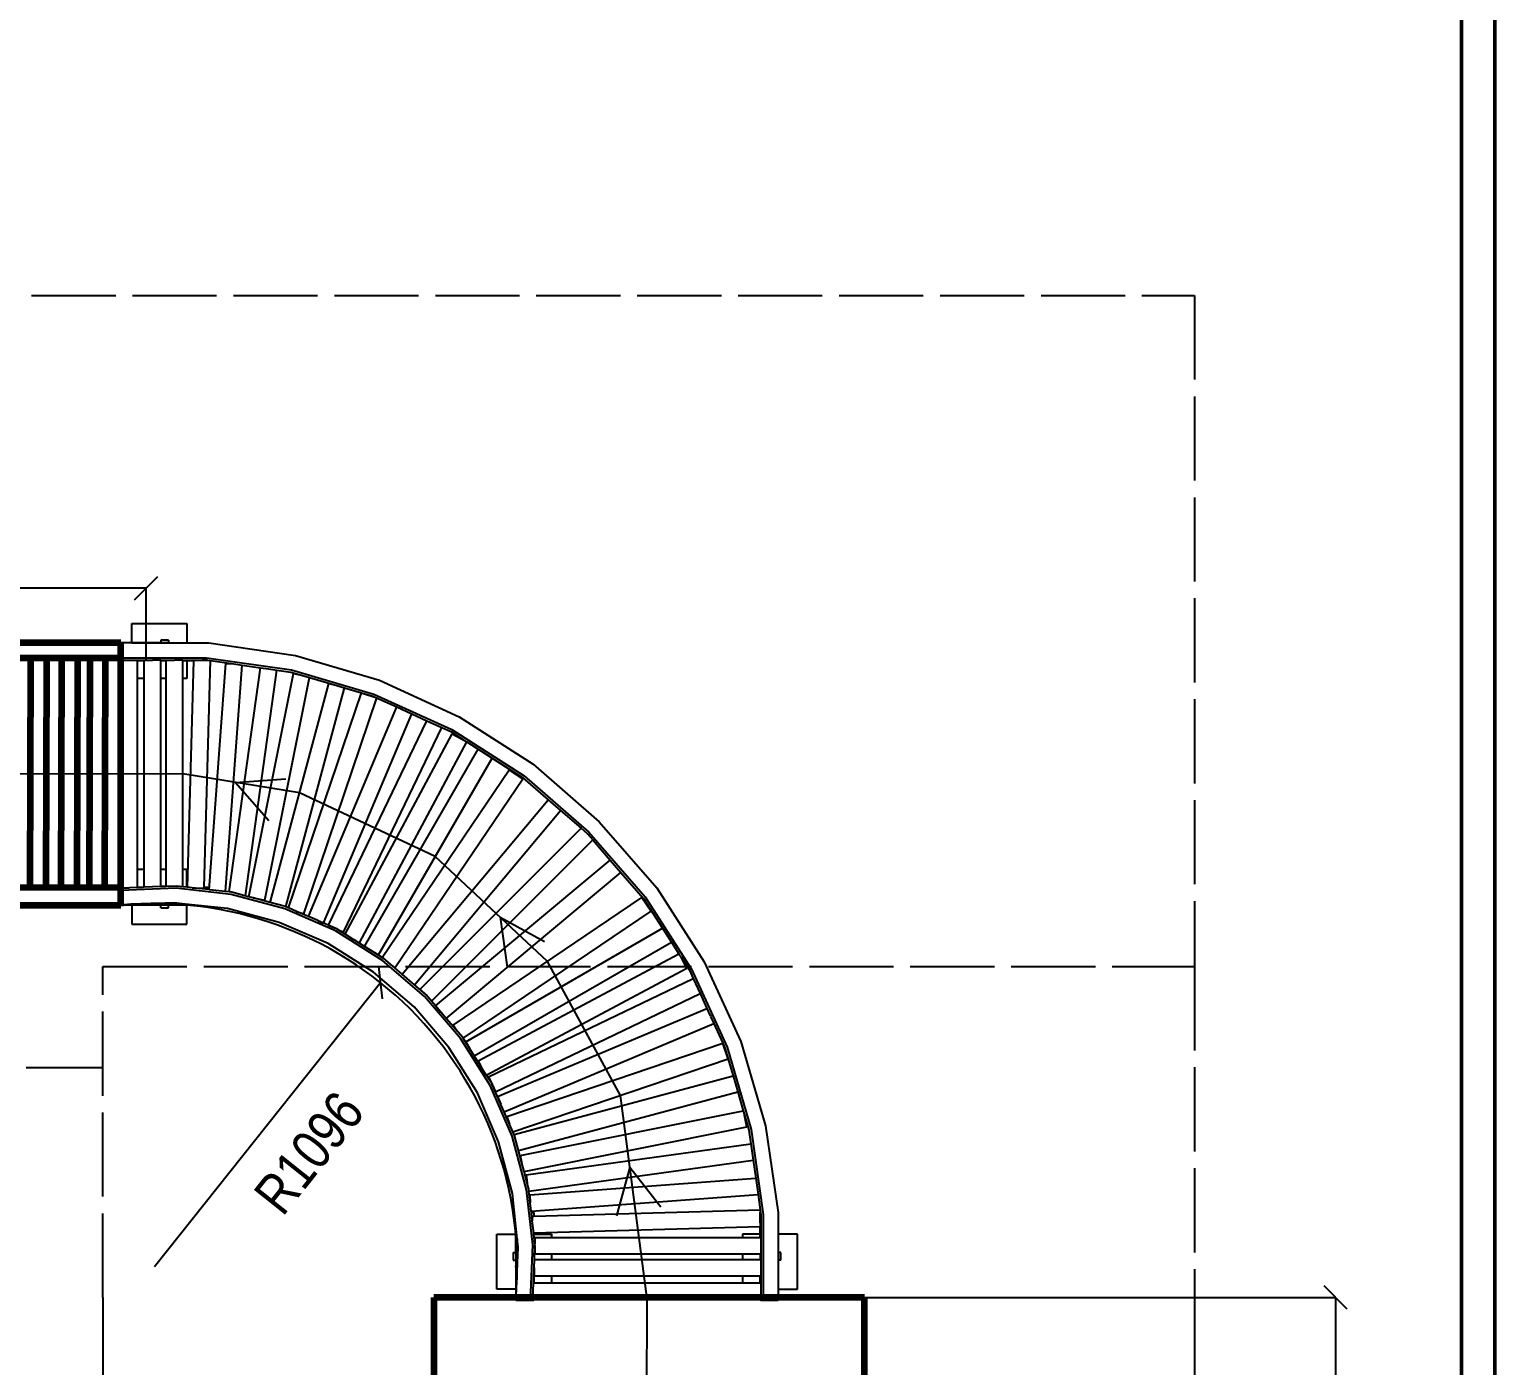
# Model space of a CAD drawing. Header units: millimetres. Extents: x 44692 to 172587, y -26854 to 14445.
# Drawn here: x 68541 to 72966, y -8084 to -4049 of the extents above; entities that cross this region are included whole.
import ezdxf

# ---------------------------------------------------------------- set-up
doc = ezdxf.new("R2010")
doc.units = ezdxf.units.MM
doc.header["$LTSCALE"] = 100
doc.linetypes.add('DASHEDX2', pattern=[3.048, 2.54, -0.508])
for name, color, linetype in [('Area circulacion', 50, 'DASHEDX2'), ('Area proceso', 90, 'DASHEDX2'), ('Cotas secundarias', 41, 'Continuous'), ('Flujo linea A', 4, 'Continuous'), ('Maquinas', 200, 'Continuous')]:
    doc.layers.add(name, color=color, linetype=linetype)
doc.layers.add('Paredes', color=7, linetype='Continuous', lineweight=50)
doc.styles.add('OpenSansCondensed-Light', font='OpenSansCondensed-Light.ttf')
doc.dimstyles.new('Cotas Mateo', dxfattribs={"dimtxt": 120, "dimasz": 70, "dimexe": 0.375, "dimexo": 0.125, "dimgap": 0.1, "dimtad": 1, "dimdec": 0, "dimzin": 12, "dimdsep": 46, "dimtxsty": 'OpenSansCondensed-Light', "dimblk": 'OBLIQUE', "dimcen": 2.5, "dimazin": 3, "dimtfac": 0.5, "dimtdec": 0, "dimtmove": 2, "dimatfit": 3, "dimarcsym": 0})

# ---------------------------------------------------------------- blocks, each defined once
blk = doc.blocks.new('_OBLIQUE')
at = {"color": 0, "linetype": 'ByBlock'}
blk.add_line((-0.5, -0.5), (0.5, 0.5), dxfattribs=at)
blk = doc.blocks.new('*D78')
at = {"layer": 'Cotas secundarias', "color": 0, "lineweight": -2, "transparency": 16777216}
for p, q in [((71059, -7878.3), (72485.6, -7878.3)), ((72485.2, -7878.3), (72485.2, -10163.5)), ((72485.2, -12878.3), (72485.2, -10586.6)), ((71059, -12878.3), (72485.6, -12878.3))]:
    blk.add_line(p, q, dxfattribs=at)
at = {"layer": 'Defpoints', "color": 0, "transparency": 16777216}
for p in [(71058.9, -7878.3), (72485.2, -7878.3), (71058.9, -12878.3)]:
    blk.add_point(p, dxfattribs=at)
at = {"layer": 'Cotas secundarias', "color": 0, "lineweight": -2, "transparency": 16777216, "xscale": 70, "yscale": 70, "zscale": 70}
for p, rotation in [((72485.2, -7878.3), 90), ((72485.2, -12878.3), 270)]:
    blk.add_blockref('_OBLIQUE', p, dxfattribs=dict(at, rotation=rotation))
at = {"layer": 'Cotas secundarias', "color": 0, "transparency": 16777216, "insert": (72485.2, -10375), "char_height": 120, "attachment_point": 5, "rotation": 90, "style": 'OpenSansCondensed-Light'}
blk.add_mtext('5000', dxfattribs=at)
blk = doc.blocks.new('*D79')
at = {"layer": 'Cotas secundarias', "color": 0, "lineweight": -2, "transparency": 16777216}
for p, q in [((61893.7, -6091.3), (61893.7, -5735.9)), ((61893.7, -5736.3), (65713.9, -5736.3)), ((68893.7, -5736.3), (66137, -5736.3)), ((68893.7, -5953.4), (68893.7, -5735.9))]:
    blk.add_line(p, q, dxfattribs=at)
at = {"layer": 'Defpoints', "color": 0, "transparency": 16777216}
for p in [(68893.7, -5736.3), (68893.7, -5953.5), (61893.7, -6091.4)]:
    blk.add_point(p, dxfattribs=at)
at = {"layer": 'Cotas secundarias', "color": 0, "lineweight": -2, "transparency": 16777216, "xscale": 70, "yscale": 70, "zscale": 70, "rotation": 180}
blk.add_blockref('_OBLIQUE', (61893.7, -5736.3), dxfattribs=at)
at = {"layer": 'Cotas secundarias', "color": 0, "lineweight": -2, "transparency": 16777216, "xscale": 70, "yscale": 70, "zscale": 70}
blk.add_blockref('_OBLIQUE', (68893.7, -5736.3), dxfattribs=at)
at = {"layer": 'Cotas secundarias', "color": 0, "transparency": 16777216, "insert": (65925.5, -5736.3), "char_height": 120, "attachment_point": 5, "style": 'OpenSansCondensed-Light'}
blk.add_mtext('7000', dxfattribs=at)
blk = doc.blocks.new('*D80')
at = {"layer": 'Cotas secundarias', "color": 0, "lineweight": -2, "transparency": 16777216}
blk.add_line((68918.3, -7784.3), (69601.2, -6927.4), dxfattribs=at)
at = {"layer": 'Defpoints', "color": 0, "transparency": 16777216}
for p in [(69601.2, -6927.4), (68918.3, -7784.3)]:
    blk.add_point(p, dxfattribs=at)
at = {"layer": 'Cotas secundarias', "color": 0, "lineweight": -2, "transparency": 16777216, "xscale": 70, "yscale": 70, "zscale": 70, "rotation": 51.44543896667777}
blk.add_blockref('_OBLIQUE', (69601.2, -6927.4), dxfattribs=at)
at = {"layer": 'Cotas secundarias', "color": 0, "transparency": 16777216, "insert": (69385.6, -7441.5), "char_height": 120, "attachment_point": 5, "rotation": 51.4454, "style": 'OpenSansCondensed-Light'}
blk.add_mtext('R1096', dxfattribs=at)

msp = doc.modelspace()

# ---------------------------------------------------------------- linework, layer by layer
msp.add_line((68817.855, -6639.376), (68817.855, -5955.284))
at = {"layer": 'Area circulacion', "color": 2, "linetype": 'DASHEDX2'}
for p, q in [((58184.399, -4852.442), (72058.876, -4852.442)), ((72058.876, -4852.442), (72058.876, -6878.309)), ((61825.47, -7183.835), (68762.546, -7183.835))]:
    msp.add_line(p, q, dxfattribs=at)
at = {"layer": 'Area proceso', "color": 3}
for p, q in [((68762.546, -7878.309), (68762.546, -6878.309)), ((68762.546, -6878.309), (72058.876, -6878.309)), ((72058.876, -6878.309), (72058.876, -7878.309)), ((68762.546, -7878.309), (68762.546, -12778.309)), ((72058.876, -7878.309), (72058.876, -12878.309))]:
    msp.add_line(p, q, dxfattribs=at)
at = {"layer": 'Cotas secundarias'}
msp.add_arc((68918.284, -7784.33), 1095.748, 355.079871, 95.305851, dxfattribs=at)
at = {"layer": 'Flujo linea A'}
for p, q in [((69004.127, -6297.33), (61893.713, -6301.358)), ((69356.349, -6354.539), (69004.127, -6297.33)), ((69162.895, -6323.007), (69315.329, -6311.574)), ((69162.895, -6323.007), (69263.502, -6438.094)), ((69766.551, -6546.616), (69356.349, -6354.539)), ((70105.095, -6863.318), (69766.551, -6546.616)), ((69962.952, -6729.375), (70096.594, -6803.583)), ((69962.952, -6729.375), (69983.771, -6880.813)), ((70325.571, -7267.737), (70105.095, -6863.318)), ((70405.969, -7883.246), (70325.571, -7267.737)), ((70353.641, -7484.294), (70314.169, -7631.972)), ((70353.641, -7484.294), (70448.1, -7604.478)), ((70402.326, -14466.349), (70405.969, -7883.246))]:
    msp.add_line(p, q, dxfattribs=at)
at = {"layer": 'Maquinas'}
for p, q in [((68850.127, -5843.336), (69015.976, -5843.336)), ((68850.127, -5901.383), (68850.127, -5843.336)), ((69015.976, -5843.336), (69015.976, -5901.383)), ((68850.127, -5901.383), (68816.958, -5901.383)), ((68816.958, -5901.383), (68816.958, -5946.828)), ((68850.127, -5901.383), (69081.837, -5901.699)), ((68937.688, -5901.383), (68850.127, -5901.383)), ((68916.474, -5901.383), (68916.767, -5901.383)), ((68916.767, -5901.383), (68917.599, -5901.383)), ((68917.599, -5901.383), (68918.913, -5901.383)), ((68918.913, -5901.383), (68920.62, -5901.383)), ((68937.688, -5893.091), (68937.688, -5901.383)), ((68960.907, -5893.091), (68937.688, -5893.091)), ((68960.907, -5901.383), (68937.688, -5901.383)), ((68960.907, -5893.091), (68960.907, -5901.383)), ((68960.907, -5901.383), (69015.976, -5901.383)), ((68978.667, -5901.383), (68980.367, -5901.383)), ((68980.367, -5901.383), (68981.662, -5901.383)), ((68981.662, -5901.383), (68982.464, -5901.383)), ((68982.464, -5901.383), (68982.718, -5901.383)), ((69015.976, -5901.383), (69082.315, -5901.383)), ((69081.837, -5901.699), (69082.315, -5901.769)), ((69082.315, -5901.769), (69082.315, -5901.383)), ((69082.315, -5901.769), (69343.983, -5939.652)), ((68816.958, -5946.828), (69075.983, -5946.492)), ((68816.958, -5946.828), (68816.958, -5953.619)), ((68816.958, -5953.619), (68817.855, -5953.617)), ((68816.958, -5953.619), (68816.958, -5955.284)), ((68817.855, -5955.284), (68816.958, -5955.284)), ((68817.855, -5953.617), (68867.609, -5953.543)), ((68817.855, -5955.284), (68817.855, -5953.617)), ((68867.609, -5953.543), (68887.949, -5953.513)), ((68867.609, -5955.284), (68867.609, -5953.543)), ((68887.949, -5955.284), (68867.609, -5955.284)), ((68867.609, -6009.184), (68867.609, -5955.284)), ((68887.949, -5953.513), (68912.826, -5953.476)), ((68887.949, -5955.284), (68887.949, -5953.513)), ((68887.949, -6009.184), (68887.949, -5955.284)), ((68937.704, -5953.476), (68912.826, -5953.476)), ((68937.704, -5953.476), (68949.637, -5953.421)), ((68937.704, -5955.284), (68937.704, -5953.476)), ((68949.637, -5955.284), (68937.704, -5955.284)), ((68937.704, -6009.184), (68937.704, -5955.284)), ((68949.637, -5953.421), (68954.372, -5953.414)), ((68949.637, -5953.421), (68949.637, -5955.284)), ((68954.372, -5955.284), (68949.637, -5955.284)), ((68954.372, -5953.414), (68979.249, -5953.377)), ((68954.372, -5955.284), (68954.372, -5953.414)), ((68954.372, -6009.184), (68954.372, -5955.284)), ((69004.127, -5953.377), (68979.249, -5953.377)), ((69004.127, -5953.377), (69037.807, -5953.29)), ((69004.127, -5955.284), (69004.127, -5953.377)), ((69015.976, -5955.284), (69004.127, -5955.284)), ((69004.127, -6009.184), (69004.127, -5955.284)), ((69015.976, -5955.284), (69015.976, -6009.184)), ((69037.751, -5955.284), (69015.976, -5955.284)), ((69018.643, -6639.376), (69037.751, -5955.284)), ((69037.751, -5955.284), (69037.807, -5953.29)), ((69037.807, -5953.29), (69062.695, -5953.253)), ((69062.695, -5953.253), (69075.092, -5953.234)), ((69078.275, -5953.688), (69062.695, -5953.253)), ((69068.417, -6639.376), (69087.533, -5955.007)), ((69075.092, -5953.234), (69078.275, -5953.688)), ((69075.983, -5946.492), (69332.41, -5983.083)), ((69078.275, -5953.688), (69087.533, -5955.007)), ((69083.653, -6646.726), (69133.839, -5963.322)), ((69087.533, -5955.007), (69158.65, -5965.144)), ((69133.133, -6652.293), (69183.336, -5968.663)), ((69133.839, -5963.322), (69158.65, -5965.144)), ((69158.65, -5965.144), (69183.336, -5968.663)), ((69183.336, -5968.663), (69238.46, -5976.613)), ((69343.983, -5939.652), (69598.076, -6014.47)), ((68887.949, -6009.184), (68867.609, -6009.184)), ((68867.609, -6585.475), (68867.609, -6009.184)), ((68887.949, -6585.475), (68887.949, -6009.184)), ((68954.372, -6009.184), (68937.704, -6009.184)), ((68937.704, -6585.475), (68937.704, -6009.184)), ((68954.372, -6585.475), (68954.372, -6009.184)), ((69015.976, -6009.184), (69004.127, -6009.184)), ((69004.127, -6585.475), (69004.127, -6009.184)), ((69144.524, -6653.575), (69238.46, -5976.613)), ((69193.144, -6665.19), (69287.73, -5983.542)), ((69203.478, -6668.167), (69338.165, -5994.123)), ((69238.46, -5976.613), (69263.102, -5980.032)), ((69252.091, -6678.801), (69386.528, -6006.011)), ((69263.102, -5980.032), (69287.73, -5983.542)), ((69287.73, -5983.542), (69330.643, -5989.659)), ((69330.643, -5989.659), (69362.56, -5998.998)), ((69332.41, -5983.083), (69581.003, -6055.854)), ((69338.165, -5994.123), (69362.56, -5998.998)), ((69362.56, -5998.998), (69386.528, -6006.011)), ((69386.528, -6006.011), (69469.024, -6030.149)), ((69598.076, -6014.47), (69838.959, -6124.635)), ((69267.704, -6685.368), (69444.994, -6023.71)), ((69315.722, -6698.397), (69492.906, -6037.137)), ((69323.398, -6701.745), (69543.384, -6051.906)), ((69444.994, -6023.71), (69469.024, -6030.149)), ((69469.024, -6030.149), (69492.906, -6037.137)), ((69492.906, -6037.137), (69543.384, -6051.906)), ((69544.162, -6052.169), (69543.384, -6051.906)), ((69544.162, -6052.169), (69578.39, -6062.149)), ((69544.162, -6052.169), (69590.487, -6067.85)), ((69581.003, -6055.854), (69816.683, -6163.318)), ((69369.818, -6719.787), (69590.487, -6067.85)), ((69383.794, -6728.089), (69650.006, -6094.796)), ((69578.39, -6062.149), (69650.006, -6094.796)), ((69650.006, -6094.796), (69695.298, -6115.443)), ((69429.504, -6747.743), (69695.298, -6115.443)), ((69444.298, -6753.567), (69741.311, -6136.419)), ((69695.298, -6115.443), (69741.311, -6136.419)), ((69741.311, -6136.419), (69786.593, -6157.062)), ((69838.959, -6124.635), (70061.743, -6267.912)), ((69489.131, -6775.143), (69786.593, -6157.062)), ((69494.644, -6781.383), (69817.792, -6176.179)), ((69786.593, -6157.062), (69813.27, -6169.223)), ((69813.27, -6169.223), (69855.255, -6196.182)), ((69816.683, -6163.318), (70034.639, -6303.281)), ((69817.792, -6176.179), (69855.255, -6196.182)), ((69537.498, -6806.757), (69861.407, -6200.131)), ((69552.552, -6817.765), (69896.003, -6222.891)), ((69855.255, -6196.182), (69861.407, -6200.131)), ((69861.407, -6200.131), (69904.439, -6227.761)), ((69896.003, -6222.891), (69904.439, -6227.761)), ((69904.439, -6227.761), (69938.147, -6249.404)), ((69594.956, -6843.828), (69938.147, -6249.404)), ((69938.147, -6249.404), (70030.483, -6308.693)), ((70061.743, -6267.912), (70261.906, -6441.393)), ((69605.805, -6851.222), (69989.519, -6284.479)), ((69644.847, -6882.303), (70030.719, -6312.373)), ((69989.519, -6284.479), (70030.719, -6312.373)), ((70030.483, -6308.693), (70106.918, -6374.905)), ((70034.639, -6303.281), (70230.417, -6472.883)), ((69666.245, -6901.944), (70106.918, -6374.905)), ((69703.961, -6934.401), (70144.53, -6407.487)), ((70106.918, -6374.905), (70144.53, -6407.487)), ((70144.53, -6407.487), (70206.738, -6461.376)), ((70261.906, -6441.393), (70435.387, -6641.557)), ((69721.269, -6946.845), (70206.738, -6461.376)), ((69756.451, -6982.027), (70241.92, -6496.558)), ((70206.738, -6461.376), (70224.871, -6477.084)), ((70224.871, -6477.084), (70225.591, -6477.708)), ((70224.871, -6477.084), (70226.215, -6478.428)), ((70224.871, -6477.084), (70226.215, -6478.428)), ((70225.591, -6477.708), (70226.215, -6478.428)), ((70226.215, -6478.428), (70241.92, -6496.558)), ((70230.417, -6472.883), (70400.019, -6668.661)), ((70241.92, -6496.558), (70294.344, -6557.075)), ((68887.949, -6585.475), (68867.609, -6585.475)), ((68867.609, -6639.376), (68867.609, -6585.475)), ((68887.949, -6639.285), (68887.949, -6585.475)), ((68954.372, -6585.475), (68937.704, -6585.475)), ((68937.704, -6637.414), (68937.704, -6585.475)), ((68954.372, -6636.787), (68954.372, -6585.475)), ((69015.976, -6585.475), (69004.127, -6585.475)), ((69004.127, -6637.778), (69004.127, -6585.475)), ((69015.976, -6639.111), (69015.976, -6585.475)), ((69767.704, -6997.414), (70294.344, -6557.075)), ((70294.344, -6557.075), (70326.926, -6594.687)), ((68954.372, -6636.787), (68937.704, -6637.414)), ((68985.06, -6635.633), (68954.372, -6636.787)), ((69004.127, -6637.778), (68985.06, -6635.633)), ((69799.893, -7035.355), (70326.926, -6594.687)), ((70326.926, -6594.687), (70394.607, -6672.816)), ((68817.855, -6639.376), (68816.958, -6639.376)), ((68816.958, -6641.955), (68816.958, -6639.376)), ((68842.732, -6640.986), (68816.958, -6641.955)), ((68816.958, -6641.955), (68816.958, -6648.746)), ((68984.171, -6642.365), (68816.958, -6648.746)), ((68816.958, -6648.746), (68816.958, -6693.277)), ((68817.855, -6640.986), (68817.855, -6639.376)), ((68817.855, -6640.986), (68842.732, -6640.986)), ((68867.609, -6640.05), (68842.732, -6640.986)), ((68867.609, -6639.376), (68885.534, -6639.376)), ((68867.609, -6640.05), (68867.609, -6639.376)), ((68885.534, -6639.376), (68867.609, -6640.05)), ((68887.949, -6639.285), (68885.534, -6639.376)), ((68937.704, -6637.414), (68887.949, -6639.285)), ((69150.465, -6660.999), (68984.171, -6642.365)), ((69015.976, -6639.111), (69004.127, -6637.778)), ((69018.329, -6639.376), (69015.976, -6639.111)), ((69018.329, -6639.376), (69018.643, -6639.376)), ((69018.642, -6639.411), (69018.329, -6639.376)), ((69018.642, -6639.411), (69018.643, -6639.376)), ((69032.243, -6640.942), (69018.642, -6639.411)), ((69082.315, -6646.576), (69032.243, -6640.942)), ((69032.243, -6640.942), (69068.345, -6641.95)), ((69068.345, -6641.95), (69068.417, -6639.376)), ((69068.417, -6639.376), (69082.315, -6639.376)), ((69082.315, -6646.576), (69082.315, -6639.376)), ((69083.653, -6646.726), (69082.315, -6646.576)), ((69133.133, -6652.293), (69083.653, -6646.726)), ((69144.524, -6653.575), (69133.133, -6652.293)), ((69152.227, -6654.442), (69144.524, -6653.575)), ((69312.119, -6704.232), (69150.465, -6660.999)), ((69191.522, -6664.965), (69152.227, -6654.442)), ((69203.478, -6668.167), (69191.522, -6664.965)), ((69193.144, -6665.19), (69191.522, -6664.965)), ((69217.007, -6671.791), (69203.478, -6668.167)), ((69267.704, -6685.368), (69217.007, -6671.791)), ((69217.007, -6671.791), (69252.091, -6678.801)), ((69820.13, -7056.254), (70390.06, -6670.382)), ((70417.954, -6711.582), (70390.06, -6670.382)), ((70390.06, -6670.382), (70417.954, -6711.582)), ((70394.607, -6672.816), (70452.631, -6763.184)), ((70400.019, -6668.661), (70539.981, -6886.616)), ((70435.387, -6641.557), (70578.664, -6864.341)), ((68821.137, -6693.102), (68816.958, -6693.277)), ((68821.137, -6693.277), (68816.958, -6693.277)), ((68816.958, -6693.277), (68821.137, -6693.277)), ((68816.958, -6693.277), (68821.137, -6693.277)), ((68825.315, -6692.927), (68821.137, -6693.102)), ((68821.137, -6693.102), (68821.137, -6693.277)), ((68821.137, -6693.102), (68825.315, -6693.102)), ((68821.137, -6693.277), (68825.315, -6693.277)), ((68915.837, -6689.131), (68825.315, -6692.927)), ((68825.315, -6692.927), (68825.315, -6693.102)), ((68825.315, -6693.102), (68825.315, -6693.277)), ((68850.127, -6693.277), (68825.315, -6693.277)), ((68850.127, -6693.277), (68850.127, -6751.324)), ((68937.688, -6693.277), (68850.127, -6693.277)), ((68937.688, -6693.277), (68904.028, -6693.277)), ((68949.637, -6687.714), (68915.837, -6689.131)), ((68949.637, -6689.131), (68915.837, -6689.131)), ((68916.739, -6693.277), (68916.474, -6693.277)), ((68917.545, -6693.277), (68916.739, -6693.277)), ((68918.837, -6693.277), (68917.545, -6693.277)), ((68920.526, -6693.277), (68918.837, -6693.277)), ((68922.498, -6693.277), (68920.526, -6693.277)), ((68925.065, -6693.277), (68920.62, -6693.277)), ((68924.618, -6693.277), (68922.498, -6693.277)), ((68926.741, -6693.277), (68924.618, -6693.277)), ((68929.722, -6693.277), (68925.065, -6693.277)), ((68928.724, -6693.277), (68926.741, -6693.277)), ((68931.777, -6693.277), (68928.724, -6693.277)), ((68934.551, -6693.277), (68929.722, -6693.277)), ((68935.046, -6693.277), (68931.777, -6693.277)), ((68939.509, -6693.277), (68934.551, -6693.277)), ((68938.492, -6693.277), (68935.046, -6693.277)), ((68937.688, -6701.569), (68937.688, -6693.277)), ((68960.907, -6693.277), (68937.688, -6693.277)), ((68937.688, -6701.569), (68960.907, -6701.569)), ((68942.071, -6693.277), (68938.492, -6693.277)), ((68944.554, -6693.277), (68939.509, -6693.277)), ((68945.74, -6693.277), (68942.071, -6693.277)), ((68949.643, -6693.277), (68944.554, -6693.277)), ((68949.455, -6693.277), (68945.74, -6693.277)), ((68953.17, -6693.277), (68949.455, -6693.277)), ((68978.339, -6686.51), (68949.637, -6687.714)), ((68949.637, -6689.131), (68949.637, -6687.714)), ((69002.397, -6689.131), (68949.637, -6689.131)), ((68954.732, -6693.277), (68949.643, -6693.277)), ((68956.839, -6693.277), (68953.17, -6693.277)), ((68959.777, -6693.277), (68954.732, -6693.277)), ((68960.418, -6693.277), (68956.839, -6693.277)), ((68964.736, -6693.277), (68959.777, -6693.277)), ((68963.863, -6693.277), (68960.418, -6693.277)), ((68960.907, -6701.569), (68960.907, -6693.277)), ((69015.976, -6693.277), (68960.907, -6693.277)), ((68995.245, -6693.277), (68960.907, -6693.277)), ((68967.133, -6693.277), (68963.863, -6693.277)), ((68969.564, -6693.277), (68964.736, -6693.277)), ((68970.186, -6693.277), (68967.133, -6693.277)), ((68974.221, -6693.277), (68969.564, -6693.277)), ((68972.175, -6693.277), (68970.186, -6693.277)), ((68974.317, -6693.277), (68972.175, -6693.277)), ((68978.667, -6693.277), (68974.221, -6693.277)), ((68976.467, -6693.277), (68974.317, -6693.277)), ((68978.478, -6693.277), (68976.467, -6693.277)), ((69002.397, -6689.131), (68978.339, -6686.51)), ((68980.212, -6693.277), (68978.478, -6693.277)), ((68981.553, -6693.277), (68980.212, -6693.277)), ((68982.407, -6693.277), (68981.553, -6693.277)), ((68982.718, -6693.277), (68982.407, -6693.277)), ((69040.456, -6693.277), (69002.397, -6689.131)), ((69015.976, -6751.324), (69015.976, -6693.277)), ((69040.456, -6693.277), (69015.976, -6693.277)), ((69138.912, -6704.003), (69040.456, -6693.277)), ((69295.051, -6745.36), (69138.912, -6704.003)), ((69314.722, -6697.961), (69267.704, -6685.368)), ((69465.515, -6771.097), (69312.119, -6704.232)), ((69315.722, -6698.397), (69314.722, -6697.961)), ((69323.398, -6701.745), (69315.722, -6698.397)), ((69347.243, -6712.146), (69323.398, -6701.745)), ((69383.794, -6728.089), (69347.243, -6712.146)), ((69347.243, -6712.146), (69369.818, -6719.787)), ((69850.85, -7095.541), (70417.954, -6711.582)), ((68850.127, -6751.324), (69015.976, -6751.324)), ((69443.229, -6809.649), (69295.051, -6745.36)), ((69411.538, -6740.191), (69383.794, -6728.089)), ((69412.506, -6740.598), (69411.538, -6740.191)), ((69464.571, -6763.324), (69412.506, -6740.598)), ((69412.506, -6740.598), (69429.504, -6747.743)), ((69444.298, -6753.567), (69464.571, -6763.324)), ((69468.913, -6765.218), (69464.571, -6763.324)), ((69470.244, -6766.054), (69468.913, -6765.218)), ((69494.644, -6781.383), (69470.244, -6766.054)), ((69470.244, -6766.054), (69489.131, -6775.143)), ((69858.605, -7106.145), (70452.631, -6763.184)), ((70452.631, -6763.184), (70479.543, -6805.098)), ((69580.101, -6895.416), (69443.229, -6809.649)), ((69607.219, -6860.095), (69465.515, -6771.097)), ((69521.055, -6797.977), (69494.644, -6781.383)), ((69521.233, -6798.072), (69521.055, -6797.977)), ((69552.552, -6817.765), (69521.233, -6798.072)), ((69521.233, -6798.072), (69537.498, -6806.757)), ((69884.29, -7148.767), (70479.543, -6805.098)), ((70479.543, -6805.098), (70501.897, -6839.911)), ((69583.602, -6837.273), (69552.552, -6817.765)), ((69584.184, -6837.609), (69583.602, -6837.273)), ((69605.805, -6851.222), (69584.184, -6837.609)), ((69584.184, -6837.609), (69594.956, -6843.828)), ((69611.355, -6854.709), (69605.805, -6851.222)), ((69638.16, -6877.776), (69611.355, -6854.709)), ((69895.677, -7163.603), (70501.897, -6839.911)), ((70501.897, -6839.911), (70508.937, -6850.876)), ((70508.937, -6850.876), (70534.077, -6890.029)), ((70526.254, -6883.308), (70508.937, -6850.876)), ((70508.937, -6850.876), (70526.254, -6883.308)), ((69702.574, -7000.726), (69580.101, -6895.416)), ((69734.062, -6969.237), (69607.219, -6860.095)), ((69666.245, -6901.944), (69638.16, -6877.776)), ((69638.16, -6877.776), (69644.847, -6882.303)), ((69703.961, -6934.401), (69666.245, -6901.944)), ((69920.664, -7206.663), (70526.254, -6883.308)), ((70534.077, -6890.029), (70545.26, -6914.561)), ((70539.981, -6886.616), (70647.445, -7122.297)), ((70578.664, -6864.341), (70688.83, -7105.223)), ((69738.835, -6964.411), (69703.961, -6934.401)), ((69721.269, -6946.845), (69738.835, -6964.411)), ((69927.29, -7211.97), (70545.26, -6914.561)), ((70545.26, -6914.561), (70565.903, -6959.843)), ((69843.204, -7096.08), (69734.062, -6969.237)), ((69738.862, -6964.434), (69738.835, -6964.411)), ((69738.888, -6964.464), (69738.862, -6964.434)), ((69783.527, -7016.338), (69738.888, -6964.464)), ((69738.888, -6964.464), (69756.451, -6982.027)), ((69948.866, -7256.803), (70565.903, -6959.843)), ((70565.903, -6959.843), (70586.876, -7005.851)), ((69807.883, -7123.199), (69702.574, -7000.726)), ((69767.704, -6997.414), (69783.527, -7016.338)), ((69799.893, -7035.355), (69783.527, -7016.338)), ((69828.442, -7068.531), (69799.893, -7035.355)), ((69954.69, -7271.597), (70586.876, -7005.851)), ((70586.876, -7005.851), (70596.688, -7027.376)), ((70597.71, -7029.618), (70607.523, -7051.143)), ((70598.345, -7026.68), (70599.299, -7028.95)), ((69820.13, -7056.254), (69828.442, -7068.531)), ((69848.59, -7091.945), (69828.442, -7068.531)), ((69974.266, -7317.34), (70607.523, -7051.143)), ((70607.523, -7051.143), (70634.584, -7110.614)), ((69893.651, -7260.07), (69807.883, -7123.199)), ((69932.203, -7237.785), (69843.204, -7096.08)), ((69850.85, -7095.541), (69848.59, -7091.945)), ((69870.999, -7127.613), (69850.85, -7095.541)), ((69858.605, -7106.145), (69870.999, -7127.613)), ((69982.646, -7331.283), (70634.584, -7110.614)), ((70634.584, -7110.614), (70641.15, -7124.909)), ((70650.536, -7157.742), (70634.584, -7110.614)), ((70634.584, -7110.614), (70650.536, -7157.742)), ((70647.445, -7122.297), (70720.216, -7370.889)), ((70688.83, -7105.223), (70763.648, -7359.316)), ((69884.29, -7148.767), (69870.999, -7127.613)), ((69907.372, -7185.506), (69884.29, -7148.767)), ((69895.677, -7163.603), (69907.372, -7185.506)), ((70000.607, -7377.731), (70650.536, -7157.742)), ((70641.15, -7124.909), (70665.77, -7209.05)), ((69920.664, -7206.663), (69907.372, -7185.506)), ((69938.081, -7234.385), (69920.664, -7206.663)), ((69927.29, -7211.97), (69938.081, -7234.385)), ((70004.691, -7386.185), (70665.77, -7209.05)), ((70665.77, -7209.05), (70679.746, -7256.814)), ((69999.067, -7391.18), (69932.203, -7237.785)), ((69938.119, -7234.472), (69938.081, -7234.385)), ((69964.33, -7294.531), (69938.119, -7234.472)), ((69938.119, -7234.472), (69948.866, -7256.803)), ((69957.939, -7408.248), (69893.651, -7260.07)), ((69954.69, -7271.597), (69964.33, -7294.531)), ((69964.705, -7295.421), (69964.33, -7294.531)), ((69974.266, -7317.34), (69964.705, -7295.421)), ((70017.569, -7434.244), (70679.746, -7256.814)), ((70679.746, -7256.814), (70696.591, -7314.387)), ((69990.608, -7354.807), (69974.266, -7317.34)), ((69982.646, -7331.283), (69990.608, -7354.807)), ((70022.872, -7449.01), (70696.591, -7314.387)), ((70696.591, -7314.387), (70700.558, -7327.944)), ((70700.558, -7327.944), (70713.64, -7372.656)), ((70707.55, -7362.936), (70700.558, -7327.944)), ((70700.558, -7327.944), (70707.55, -7362.936)), ((70000.607, -7377.731), (69990.608, -7354.807)), ((70005.321, -7388.538), (70000.607, -7377.731)), ((70005.321, -7388.538), (70004.691, -7386.185)), ((70005.339, -7388.578), (70005.321, -7388.538)), ((70017.569, -7434.244), (70005.339, -7388.578)), ((70034.49, -7497.426), (70707.55, -7362.936)), ((70713.64, -7372.656), (70719.496, -7413.737)), ((70720.216, -7370.889), (70756.807, -7627.317)), ((70763.648, -7359.316), (70801.531, -7620.984)), ((69999.297, -7564.387), (69957.939, -7408.248)), ((70042.3, -7552.834), (69999.067, -7391.18)), ((70040.487, -7507.957), (70719.496, -7413.737)), ((70719.496, -7413.737), (70726.517, -7462.994)), ((70026.833, -7468.835), (70017.569, -7434.244)), ((70022.872, -7449.01), (70026.833, -7468.835)), ((70034.49, -7497.426), (70026.833, -7468.835)), ((70049.517, -7556.936), (70726.517, -7462.994)), ((70726.517, -7462.994), (70734.346, -7517.92)), ((70043.902, -7532.569), (70034.49, -7497.426)), ((70040.487, -7507.957), (70043.902, -7532.569)), ((70051.734, -7568.048), (70734.346, -7517.92)), ((70734.346, -7517.92), (70741.383, -7567.292)), ((70010.022, -7662.843), (69999.297, -7564.387)), ((70060.935, -7719.128), (70042.3, -7552.834)), ((70048.858, -7551.072), (70043.902, -7532.569)), ((70049.517, -7556.936), (70048.858, -7551.072)), ((70053.548, -7592.761), (70049.517, -7556.936)), ((70051.734, -7568.048), (70053.548, -7592.761)), ((70056.343, -7617.598), (70053.548, -7592.761)), ((70056.343, -7617.598), (70741.383, -7567.292)), ((70741.383, -7567.292), (70749.036, -7620.984)), ((70056.724, -7620.984), (70056.343, -7617.598)), ((70056.724, -7620.984), (70063.923, -7620.984)), ((70059.582, -7646.383), (70056.724, -7620.984)), ((70059.201, -7632.756), (70063.923, -7632.624)), ((70059.201, -7632.756), (70059.582, -7646.383)), ((70063.635, -7682.406), (70059.582, -7646.383)), ((70063.923, -7632.624), (70747.204, -7613.538)), ((70063.923, -7620.984), (70063.923, -7632.624)), ((70747.204, -7613.538), (70748.016, -7642.6)), ((70747.204, -7613.538), (70748.593, -7663.273)), ((70749.036, -7620.984), (70748.016, -7620.984)), ((70748.016, -7642.6), (70748.016, -7620.984)), ((70748.593, -7663.273), (70748.016, -7642.6)), ((70749.036, -7620.984), (70750.065, -7628.208)), ((70750.065, -7628.208), (70749.963, -7696.974)), ((70756.807, -7627.317), (70756.471, -7886.342)), ((70801.531, -7620.984), (70801.916, -7620.984)), ((70801.531, -7620.984), (70801.6, -7621.463)), ((70801.6, -7621.463), (70801.916, -7853.172)), ((70801.916, -7620.984), (70801.916, -7687.323)), ((69951.975, -7687.323), (70010.022, -7687.323)), ((69951.975, -7853.172), (69951.975, -7687.323)), ((70010.022, -7687.323), (70010.022, -7662.843)), ((70014.169, -7700.903), (70010.022, -7662.843)), ((70010.022, -7742.393), (70010.022, -7687.323)), ((70063.635, -7682.406), (70063.923, -7682.398)), ((70063.923, -7684.97), (70063.635, -7682.406)), ((70063.923, -7682.398), (70748.016, -7663.29)), ((70063.923, -7682.398), (70063.923, -7684.97)), ((70064.188, -7687.323), (70063.923, -7684.97)), ((70064.188, -7687.323), (70117.824, -7687.323)), ((70067.527, -7716.998), (70064.188, -7687.323)), ((70067.527, -7696.974), (70117.824, -7696.974)), ((70067.527, -7696.974), (70067.527, -7716.998)), ((70117.824, -7687.323), (70117.824, -7696.974)), ((70117.824, -7696.974), (70694.115, -7696.974)), ((70748.016, -7687.323), (70694.115, -7687.323)), ((70694.115, -7687.323), (70694.115, -7696.974)), ((70694.115, -7696.974), (70748.016, -7696.974)), ((70748.016, -7663.29), (70748.593, -7663.273)), ((70748.016, -7687.323), (70748.016, -7663.29)), ((70748.016, -7696.974), (70748.016, -7687.323)), ((70748.016, -7696.974), (70749.963, -7696.974)), ((70749.963, -7696.974), (70749.889, -7746.729)), ((70859.963, -7687.323), (70801.916, -7687.323)), ((70801.916, -7687.323), (70801.916, -7742.393)), ((70859.963, -7853.172), (70859.963, -7687.323)), ((70001.73, -7742.393), (70010.022, -7742.393)), ((70001.73, -7742.393), (70001.73, -7765.612)), ((70010.022, -7720.836), (70010.022, -7720.581)), ((70010.022, -7721.638), (70010.022, -7720.836)), ((70010.022, -7722.933), (70010.022, -7721.638)), ((70010.022, -7724.633), (70010.022, -7722.933)), ((70010.022, -7742.393), (70010.022, -7765.612)), ((70014.169, -7700.903), (70014.169, -7753.663)), ((70016.789, -7724.96), (70014.169, -7700.903)), ((70015.586, -7753.663), (70016.789, -7724.96)), ((70054.553, -7886.342), (70060.935, -7719.128)), ((70065.968, -7763.397), (70067.527, -7721.953)), ((70067.666, -7718.239), (70067.527, -7716.998)), ((70067.527, -7721.953), (70067.666, -7718.239)), ((70067.527, -7721.953), (70067.527, -7746.729)), ((70801.916, -7708.054), (70801.916, -7742.393)), ((70801.916, -7720.581), (70801.916, -7720.892)), ((70801.916, -7720.892), (70801.916, -7721.747)), ((70801.916, -7721.747), (70801.916, -7723.087)), ((70801.916, -7723.087), (70801.916, -7724.822)), ((70801.916, -7724.633), (70801.916, -7729.078)), ((70801.916, -7724.822), (70801.916, -7726.832)), ((70801.916, -7726.832), (70801.916, -7728.982)), ((70801.916, -7728.982), (70801.916, -7731.124)), ((70801.916, -7729.078), (70801.916, -7733.736)), ((70801.916, -7731.124), (70801.916, -7733.113)), ((70801.916, -7733.113), (70801.916, -7736.167)), ((70801.916, -7733.736), (70801.916, -7738.564)), ((70801.916, -7736.167), (70801.916, -7739.436)), ((70801.916, -7738.564), (70801.916, -7743.522)), ((70801.916, -7739.436), (70801.916, -7742.881)), ((70810.209, -7742.393), (70801.916, -7742.393)), ((70801.916, -7742.393), (70801.916, -7765.612)), ((70801.916, -7742.881), (70801.916, -7746.46)), ((70810.209, -7765.612), (70810.209, -7742.393)), ((70001.73, -7765.612), (70010.022, -7765.612)), ((70010.022, -7765.612), (70010.022, -7853.172)), ((70010.022, -7784.386), (70010.022, -7782.68)), ((70010.022, -7785.7), (70010.022, -7784.386)), ((70010.022, -7786.532), (70010.022, -7785.7)), ((70010.022, -7786.825), (70010.022, -7786.532)), ((70010.373, -7877.984), (70014.169, -7787.462)), ((70014.169, -7753.663), (70014.169, -7787.462)), ((70014.169, -7753.663), (70015.586, -7753.663)), ((70014.169, -7787.462), (70015.586, -7753.663)), ((70065.029, -7788.376), (70065.968, -7763.397)), ((70065.968, -7763.397), (70117.824, -7763.397)), ((70067.527, -7746.729), (70117.824, -7746.729)), ((70117.824, -7746.729), (70117.824, -7763.397)), ((70117.824, -7746.729), (70694.115, -7746.729)), ((70117.824, -7763.397), (70694.115, -7763.397)), ((70694.115, -7746.729), (70694.115, -7763.397)), ((70694.115, -7746.729), (70748.016, -7746.729)), ((70694.115, -7763.397), (70748.016, -7763.397)), ((70748.016, -7746.729), (70748.016, -7753.663)), ((70748.016, -7746.729), (70749.889, -7746.729)), ((70748.016, -7753.663), (70748.016, -7763.397)), ((70749.878, -7753.663), (70748.016, -7753.663)), ((70748.016, -7763.397), (70749.864, -7763.397)), ((70749.864, -7763.397), (70749.79, -7813.152)), ((70749.878, -7753.663), (70749.864, -7763.397)), ((70749.889, -7746.729), (70749.878, -7753.663)), ((70801.916, -7743.522), (70801.916, -7748.567)), ((70801.916, -7746.46), (70801.916, -7750.13)), ((70801.916, -7748.567), (70801.916, -7753.656)), ((70801.916, -7750.13), (70801.916, -7753.844)), ((70801.916, -7753.656), (70801.916, -7758.745)), ((70801.916, -7753.844), (70801.916, -7757.559)), ((70801.916, -7757.559), (70801.916, -7761.229)), ((70801.916, -7758.745), (70801.916, -7763.791)), ((70801.916, -7761.229), (70801.916, -7764.808)), ((70801.916, -7763.791), (70801.916, -7768.749)), ((70801.916, -7764.808), (70801.916, -7768.253)), ((70810.209, -7765.612), (70801.916, -7765.612)), ((70801.916, -7765.612), (70801.916, -7853.172)), ((70801.916, -7765.612), (70801.916, -7799.271)), ((70801.916, -7768.253), (70801.916, -7771.522)), ((70801.916, -7768.749), (70801.916, -7773.577)), ((70801.916, -7771.522), (70801.916, -7774.575)), ((70801.916, -7773.577), (70801.916, -7778.234)), ((70801.916, -7774.575), (70801.916, -7776.558)), ((70801.916, -7776.558), (70801.916, -7778.682)), ((70801.916, -7778.234), (70801.916, -7782.68)), ((70801.916, -7778.682), (70801.916, -7780.801)), ((70801.916, -7780.801), (70801.916, -7782.773)), ((70801.916, -7782.773), (70801.916, -7784.462)), ((70801.916, -7784.462), (70801.916, -7785.754)), ((70801.916, -7785.754), (70801.916, -7786.56)), ((70801.916, -7786.56), (70801.916, -7786.825)), ((70063.332, -7833.492), (70063.923, -7817.765)), ((70063.923, -7817.765), (70065.029, -7788.376)), ((70063.923, -7817.765), (70063.923, -7833.492)), ((70065.029, -7788.376), (70065.029, -7813.152)), ((70065.029, -7813.152), (70117.824, -7813.152)), ((70117.824, -7813.152), (70117.824, -7833.492)), ((70117.824, -7813.152), (70694.115, -7813.152)), ((70694.115, -7813.152), (70694.115, -7833.492)), ((70694.115, -7813.152), (70748.016, -7813.152)), ((70748.016, -7833.492), (70748.016, -7813.152)), ((70748.016, -7813.152), (70749.79, -7813.152)), ((70749.79, -7813.152), (70749.719, -7833.492)), ((70010.022, -7853.172), (69951.975, -7853.172)), ((70010.022, -7853.172), (70010.022, -7877.984)), ((70061.46, -7883.246), (70063.332, -7833.492)), ((70063.332, -7833.492), (70063.923, -7833.492)), ((70063.923, -7833.492), (70117.824, -7833.492)), ((70117.824, -7833.492), (70694.115, -7833.492)), ((70694.115, -7833.492), (70748.016, -7833.492)), ((70748.016, -7833.492), (70749.719, -7833.492)), ((70749.719, -7860.924), (70749.685, -7883.246)), ((70749.719, -7833.492), (70749.719, -7860.924)), ((70749.719, -7833.492), (70749.719, -7860.924)), ((70801.916, -7853.172), (70859.963, -7853.172)), ((70801.916, -7853.172), (70801.916, -7886.342)), ((69762.546, -12778.309), (69762.546, -7878.309)), ((70019.843, -7878.309), (69766.213, -7878.309)), ((70010.022, -7882.163), (70010.022, -7877.984)), ((70010.022, -7877.984), (70010.198, -7877.984)), ((70010.022, -7886.342), (70010.198, -7882.163)), ((70010.022, -7886.342), (70010.022, -7882.163)), ((70010.022, -7882.163), (70010.198, -7882.163)), ((70010.022, -7886.342), (70054.553, -7886.342)), ((70010.198, -7882.163), (70010.373, -7877.984)), ((70010.198, -7882.163), (70010.198, -7877.984)), ((70010.198, -7877.984), (70010.373, -7877.984)), ((70054.553, -7886.342), (70061.344, -7886.342)), ((70061.344, -7886.342), (70061.46, -7883.246)), ((70061.344, -7886.342), (70063.923, -7886.342)), ((70061.46, -7883.246), (70063.923, -7883.246)), ((70063.923, -7883.246), (70748.016, -7883.246)), ((70063.923, -7886.342), (70063.923, -7883.246)), ((70748.016, -7883.246), (70749.685, -7883.246)), ((70748.016, -7883.246), (70748.016, -7886.342)), ((70749.681, -7886.342), (70748.016, -7886.342)), ((70749.685, -7883.246), (70749.681, -7886.342)), ((70749.681, -7886.342), (70756.471, -7886.342)), ((70756.471, -7886.342), (70801.916, -7886.342)), ((70837.097, -7878.309), (71062.546, -7878.309)), ((71058.88, -11748.068), (71058.88, -7878.309))]:
    msp.add_line(p, q, dxfattribs=at)
at = {"layer": 'Maquinas', "lineweight": 100}
for p, q in [((68816.958, -5901.383), (64495.566, -5901.383)), ((68816.958, -6693.351), (68816.958, -5901.383)), ((64495.46, -5947.003), (68816.958, -5946.828)), ((68543.291, -6640.267), (68545.101, -5954.498)), ((68591.369, -6640.124), (68593.179, -5954.625)), ((68637.385, -6639.987), (68639.194, -5954.746)), ((68685.464, -6639.844), (68687.272, -5954.873)), ((68722.863, -6639.733), (68724.671, -5954.972)), ((68768.879, -6639.596), (68770.686, -5955.093)), ((64493.835, -6648.712), (68817.855, -6639.376)), ((64493.732, -6693.351), (68816.958, -6693.277)), ((71062.546, -7878.309), (69762.546, -7878.309)), ((69762.546, -7878.309), (69762.546, -12778.309)), ((71062.546, -12778.309), (71062.546, -7878.309))]:
    msp.add_line(p, q, dxfattribs=at)
at = {"layer": 'Paredes'}
for p, q in [((72965.508, -852.445), (72965.508, -23659.773)), ((72865.508, -952.445), (72865.508, -23559.773))]:
    msp.add_line(p, q, dxfattribs=at)

# ---------------------------------------------------------------- dimensions: what is measured, and where the dimension line sits
at = {"layer": 'Cotas secundarias'}
dim = msp.add_linear_dim(base=(68893.713, -5736.314), p1=(61893.713, -6091.383), p2=(68893.713, -5953.504), dimstyle='Cotas Mateo', dxfattribs=at)
dim.commit()
dim.dimension.update_dxf_attribs({"geometry": '*D79', "text_midpoint": (65925.47, -5736.314), "dimtype": 160})
dim = msp.add_radius_dim(center=(68918.284, -7784.33), mpoint=(69601.22, -6927.439), dimstyle='Cotas Mateo', dxfattribs=at)
dim.commit()
dim.dimension.update_dxf_attribs({"geometry": '*D80', "text_midpoint": (69385.621, -7441.53), "dimtype": 164})
dim = msp.add_linear_dim(base=(72485.226, -7878.309), p1=(71058.88, -12878.309), p2=(71058.88, -7878.309), angle=90, dimstyle='Cotas Mateo', dxfattribs=at)
dim.commit()
dim.dimension.update_dxf_attribs({"geometry": '*D78', "text_midpoint": (72485.226, -10375.041), "dimtype": 160})

doc.saveas('drawing.dxf')
